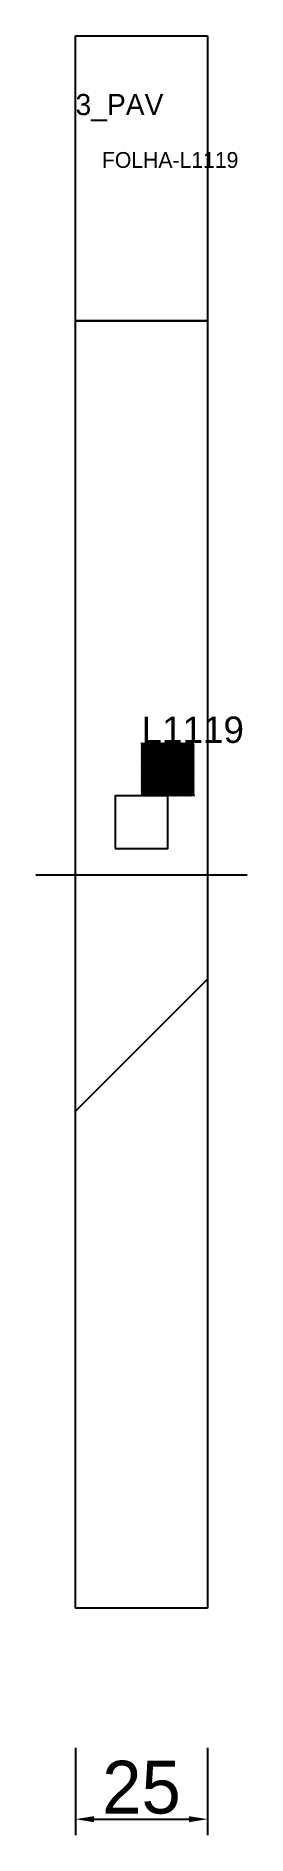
# Model space of a CAD drawing. Header units: metres. Extents: x 215 to 255, y -140 to 202.
import ezdxf

# ---------------------------------------------------------------- set-up
doc = ezdxf.new("R2010")
doc.units = ezdxf.units.M
for name, color, linetype in [('3', 3, 'CONTINUOUS'), ('COTA', 241, 'CONTINUOUS'), ('FOLHA', 255, 'CONTINUOUS'), ('Hachura', 251, 'CONTINUOUS'), ('NOMENCLATURA', 7, 'CONTINUOUS'), ('Nível', 160, 'CONTINUOUS'), ('Painéis', 200, 'CONTINUOUS'), ('Pilares', 5, 'CONTINUOUS'), ('REAPROVEITAMENTO', 251, 'CONTINUOUS'), ('SARR_2.2x7', 40, 'CONTINUOUS')]:
    doc.layers.add(name, color=color, linetype=linetype)
doc.styles.add('ARIAL', font='Arial.ttf')
doc.dimstyles.new('EZ DXF', dxfattribs={"dimtxt": 10, "dimasz": 3.5, "dimexe": 3, "dimexo": 1.5, "dimgap": 1, "dimtad": 1, "dimdec": 1, "dimdsep": 46, "dimcen": 2.5, "dimazin": 3, "dimtfac": 1, "dimtmove": 0, "dimatfit": 3})

msp = doc.modelspace()

# ---------------------------------------------------------------- hatches: boundary and pattern name
at = {"layer": 'Hachura'}
h = msp.add_hatch(dxfattribs=at)
h.set_pattern_fill('ANSI31', scale=50)
h.paths.add_polyline_path([(222.2, 201.5), (247.2, 201.5), (247.2, -96.5), (222.2, -96.5)])
h = msp.add_hatch(dxfattribs=at)
h.set_pattern_fill('ANSI31', scale=50)
h.paths.add_polyline_path([(222.2, 201.5), (247.2, 201.5), (247.2, -96.5), (222.2, -96.5)])
at = {"layer": 'Reaproveitamento'}
h = msp.add_hatch(dxfattribs=at)
h.set_pattern_fill('SOLID')
h.paths.add_polyline_path([(234.7, 57.5), (244.7, 57.5), (244.7, 67.5), (234.7, 67.5)])
h = msp.add_hatch(dxfattribs=at)
h.set_pattern_fill('SOLID')
h.paths.add_polyline_path([(234.7, 57.5), (244.7, 57.5), (244.7, 67.5), (234.7, 67.5)])

# ---------------------------------------------------------------- linework, layer by layer
at = {"layer": '3'}
msp.add_lwpolyline([(222.2, 147.5), (247.2, 147.5)], close=True, dxfattribs=at)
msp.add_lwpolyline([(222.2, 147.5), (247.2, 147.5)], close=True, dxfattribs=at)
at = {"layer": 'Painéis', "color": 200}
for p, q in [((222.2, 201.5), (247.2, 201.5)), ((222.2, -96.5), (222.2, 201.5)), ((222.2, 201.5), (247.2, 201.5)), ((222.2, -96.5), (222.2, 201.5)), ((247.2, 201.5), (247.2, -96.5)), ((247.2, 201.5), (247.2, -96.5)), ((247.2, -96.5), (222.2, -96.5)), ((247.2, -96.5), (222.2, -96.5))]:
    msp.add_line(p, q, dxfattribs=at)
at = {"layer": 'Pilares'}
msp.add_lwpolyline([(229.7, 47.5), (239.7, 47.5), (239.7, 57.5), (229.7, 57.5)], close=True, dxfattribs=at)
msp.add_lwpolyline([(229.7, 47.5), (239.7, 47.5), (239.7, 57.5), (229.7, 57.5)], close=True, dxfattribs=at)
at = {"layer": 'SARR_2.2x7'}
msp.add_line((214.7, 42.5), (254.7, 42.5), dxfattribs=at)
msp.add_line((214.7, 42.5), (254.7, 42.5), dxfattribs=at)

# ---------------------------------------------------------------- texts
at = {"layer": 'FOLHA'}
msp.add_text('FOLHA-L1119', height=3, dxfattribs=at).set_placement((227.2, 176.5))
msp.add_text('FOLHA-L1119', height=3, dxfattribs=at).set_placement((227.2, 176.5))
at = {"layer": 'NOMENCLATURA', "insert": (234.7, 72.5), "char_height": 5, "attachment_point": 1, "style": 'ARIAL'}
msp.add_mtext('L1119', dxfattribs=at)
msp.add_mtext('L1119', dxfattribs=at)
at = {"layer": 'Nível'}
msp.add_text('3_PAV', height=4, dxfattribs=at).set_placement((222.2, 186.5))
msp.add_text('3_PAV', height=4, dxfattribs=at).set_placement((222.2, 186.5))

# ---------------------------------------------------------------- dimensions: what is measured, and where the dimension line sits
at = {"layer": 'COTA'}
msp.add_linear_dim(base=(222.2, -136.5), p1=(222.2, -121.5), p2=(247.2, -121.5), dimstyle='EZ DXF', dxfattribs=at).render()
msp.add_linear_dim(base=(222.2, -136.5), p1=(222.2, -121.5), p2=(247.2, -121.5), dimstyle='EZ DXF', dxfattribs=at).render()

doc.saveas('drawing.dxf')
